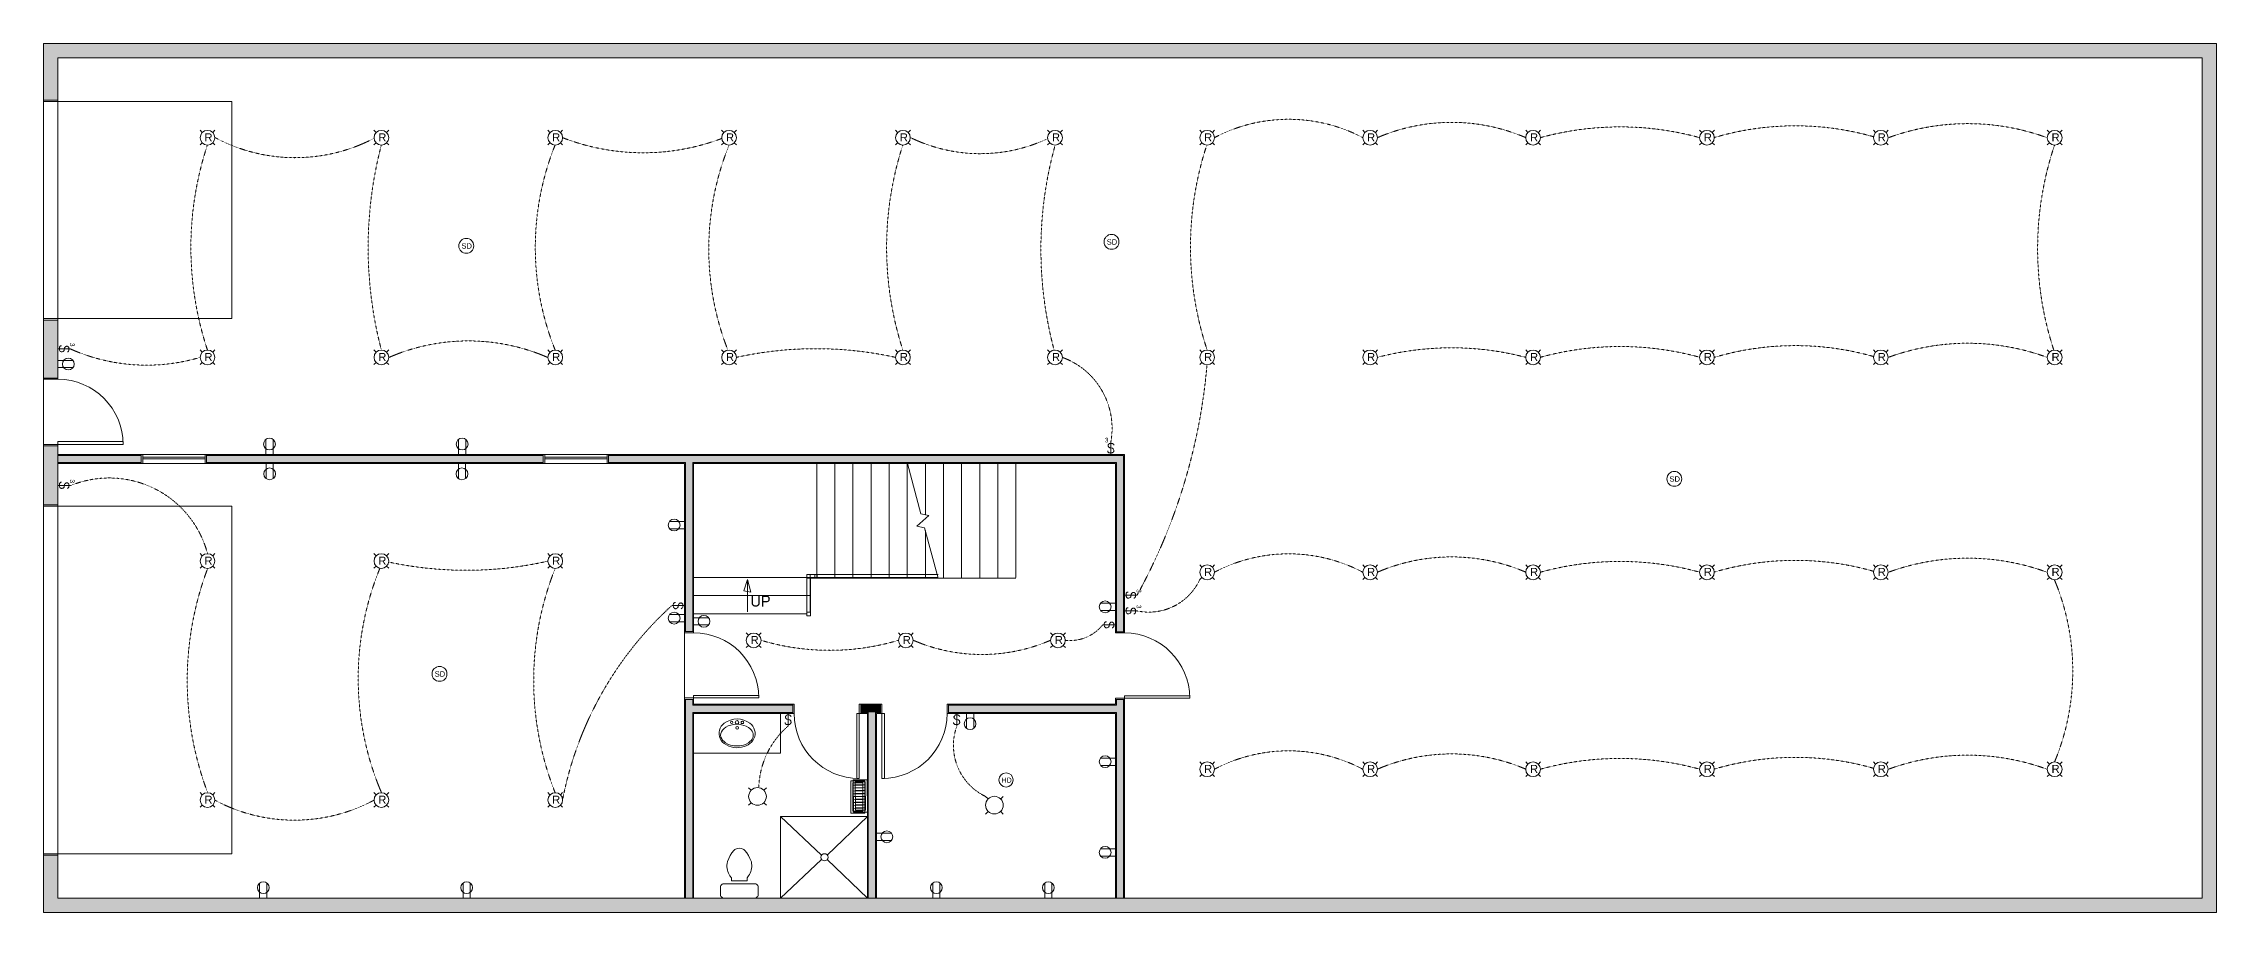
# Model space of a CAD drawing. Header units: inches. Extents: x 99 to 15695, y -7208 to 2559.
# Drawn here: x 10224 to 11424, y -6369 to -5889 of the extents above; entities that cross this region are included whole.
import ezdxf

# ---------------------------------------------------------------- set-up
doc = ezdxf.new("R2010")
doc.units = ezdxf.units.IN
doc.header["$LTSCALE"] = 96
doc.header["$MEASUREMENT"] = 0
doc.linetypes.add('DASHDOTX2', pattern=[2, 1, -0.5, 0, -0.5])
doc.layers.get('0').update_dxf_attribs({"lineweight": 5})
doc.layers.add('Common', color=4, linetype='Continuous', lineweight=5)
for name, color, linetype, lineweight, true_color in [('Electrical', 7, 'Continuous', 20, 0xff0a0a), ('Electrical line', 7, 'Continuous', 15, 0xff0a0a), ('Hatch', 7, 'Continuous', 0, 0x919191)]:
    doc.layers.add(name, color=color, linetype=linetype, lineweight=lineweight, true_color=true_color)
doc.styles.get("Standard").update_dxf_attribs({"font": 'arial.ttf'})

# ---------------------------------------------------------------- blocks, each defined once
blk = doc.blocks.new('Eleanor')
at = {"layer": 'Electrical', "transparency": 33554687}
for p, q in [((-3.5, 6.7), (-4.9, 8.1)), ((3.5, 6.7), (4.9, 8.1)), ((-4.9, -1.6), (-3.5, -0.2)), ((4.9, -1.6), (3.5, -0.2))]:
    blk.add_line(p, q, dxfattribs=at)
blk.add_circle((0, 3.3), 4.88, dxfattribs=at)
blk = doc.blocks.new('Single Pole')
at = {"layer": 'Electrical', "transparency": 33554687}
blk.add_line((0, 7), (0, 0), dxfattribs=at)
blk.add_lwpolyline([(1.7, 5), (1.7, 5.2), (1.7, 5.4), (1.6, 5.6), (1.5, 5.7), (1.3, 5.9), (1.3, 5.9), (1.2, 6), (1, 6.1), (0.6, 6.2), (0.2, 6.2), (-0.3, 6.2), (-0.7, 6.1), (-1, 6), (-1.1, 5.9), (-1.4, 5.7), (-1.5, 5.5), (-1.6, 5.3), (-1.7, 5.2), (-1.7, 5), (-1.7, 5), (-1.7, 4.8), (-1.6, 4.6), (-1.5, 4.2), (-1.3, 3.9), (-1.1, 3.7), (-1, 3.6), (-0.9, 3.6), (-0.7, 3.5), (0.6, 3.3), (0.7, 3.2), (0.8, 3.2), (0.8, 3.2), (1.1, 2.9), (1.3, 2.7), (1.4, 2.5), (1.4, 2.3), (1.5, 2.1), (1.5, 2), (1.5, 1.8), (1.4, 1.7), (1.3, 1.5), (1.2, 1.3), (0.9, 1.1), (0.8, 1), (0.6, 0.9), (0.3, 0.9), (-0.1, 0.8), (-0.5, 0.9), (-0.6, 0.9), (-0.9, 1), (-1.2, 1.2), (-1.4, 1.4), (-1.6, 1.6), (-1.7, 1.8)], dxfattribs=at)
blk = doc.blocks.new('Duplex')
at = {"layer": 'Electrical', "transparency": 33554687}
for p, q in [((-2.013801, 8.286915), (-2.013801, 0)), ((1.966968, 8.38058), (1.966968, 0))]:
    blk.add_line(p, q, dxfattribs=at)
blk.add_circle((0, 5.73454), 3.254864, dxfattribs=at)
blk = doc.blocks.new('Eyeball')
at = {"layer": 'Electrical', "transparency": 33554687}
for p, q in [((-2.9, 6.2), (-4.1, 7.4)), ((-4.1, -0.7), (-2.9, 0.5)), ((2.9, 6.2), (4.1, 7.4)), ((4.1, -0.7), (2.9, 0.5))]:
    blk.add_line(p, q, dxfattribs=at)
blk.add_circle((0, 3.3), 4.07, dxfattribs=at)
at = {"layer": 'Electrical', "transparency": 33554687, "insert": (-1.7, 1.3), "char_height": 4.419, "width": 4.463, "attachment_point": 7}
blk.add_mtext('\\fArial|b0|i0|c0|p0;R\\P', dxfattribs=at)
blk = doc.blocks.new('Three Way')
at = {"layer": 'Electrical', "transparency": 33554687}
blk.add_line((0.8, 0), (0.8, 7), dxfattribs=at)
blk.add_lwpolyline([(-0.9, 2), (-0.9, 1.8), (-0.9, 1.6), (-0.8, 1.4), (-0.7, 1.3), (-0.5, 1.1), (-0.5, 1.1), (-0.4, 1), (-0.2, 0.9), (0.1, 0.8), (0.6, 0.8), (1.1, 0.8), (1.5, 0.9), (1.8, 1), (1.9, 1.1), (2.2, 1.3), (2.3, 1.5), (2.4, 1.7), (2.5, 1.8), (2.5, 2), (2.5, 2), (2.5, 2.2), (2.4, 2.4), (2.3, 2.8), (2.1, 3.1), (1.9, 3.3), (1.8, 3.4), (1.7, 3.4), (1.5, 3.5), (0.2, 3.7), (0.1, 3.8), (0, 3.8), (-0.1, 3.8), (-0.3, 4.1), (-0.5, 4.3), (-0.6, 4.5), (-0.7, 4.7), (-0.7, 4.9), (-0.7, 5), (-0.7, 5.2), (-0.6, 5.3), (-0.5, 5.5), (-0.4, 5.7), (-0.1, 5.9), (0, 6), (0.2, 6.1), (0.5, 6.1), (0.9, 6.2), (1.2, 6.1), (1.4, 6.1), (1.7, 6), (2, 5.8), (2.2, 5.6), (2.4, 5.4), (2.5, 5.2)], dxfattribs=at)
at = {"layer": 'Electrical', "transparency": 33554687, "insert": (-2.5, 6.6), "char_height": 2.563, "width": 2.022, "attachment_point": 7}
blk.add_mtext('\\fArial|b0|i0|c0|p0;3\\P', dxfattribs=at)
blk = doc.blocks.new('Heat Detector')
at = {"layer": 'Electrical', "transparency": 33554687}
blk.add_circle((0, 2.7), 4.12, dxfattribs=at)
at = {"transparency": 33554687, "insert": (1.6, 0), "char_height": 3, "width": 6.06, "attachment_point": 7, "rotation": 90}
blk.add_mtext('\\fArial|b0|i0|c0|p0;HD\\P', dxfattribs=at)
blk = doc.blocks.new('Smoke Detector')
at = {"layer": 'Electrical', "transparency": 33554687}
blk.add_circle((0, 2.7), 4.12, dxfattribs=at)
at = {"layer": 'Electrical', "transparency": 33554687, "insert": (1.6, 0), "char_height": 3, "width": 5.82, "attachment_point": 7, "rotation": 90}
blk.add_mtext('\\fArial|b0|i0|c0|p0;SD\\P', dxfattribs=at)
blk = doc.blocks.new('Heat Register')
at = {"layer": 'Electrical'}
for p, q in [((-6.2, -1.1), (-6.3, -6.7)), ((-4.6, -1.1), (-4.6, -6.7)), ((-3, -1.1), (-3, -6.7)), ((-1.4, -1.1), (-1.4, -6.7)), ((0.3, -1.1), (0.2, -6.7)), ((1.8, -1.1), (1.7, -6.7)), ((3.4, -1.1), (3.3, -6.7)), ((5, -1.1), (4.9, -6.7)), ((6.6, -1.1), (6.5, -6.7))]:
    blk.add_line(p, q, dxfattribs=at)
for points in [[(-8.9, 0), (8.9, 0), (8.9, -7.8), (-8.9, -7.8)], [(-7.8, -1.1), (7.8, -1.1), (7.8, -6.7), (-7.8, -6.7)]]:
    blk.add_lwpolyline(points, close=True, dxfattribs=at)
blk = doc.blocks.new('air register')
at = {"layer": 'Electrical', "color": 160, "true_color": 0x2424ff}
for p, q in [((-6.1, -1.1), (-6.2, -6.7)), ((-4.5, -1.1), (-4.6, -6.7)), ((-2.9, -1.1), (-3, -6.7)), ((-1.3, -1.1), (-1.4, -6.7)), ((0.3, -1.1), (0.3, -6.7)), ((1.9, -1.1), (1.8, -6.7)), ((3.5, -1.1), (3.4, -6.7)), ((5.1, -1.1), (5, -6.7)), ((6.7, -1.1), (6.6, -6.7))]:
    blk.add_line(p, q, dxfattribs=at)
for points in [[(-8.8, 0), (9, 0), (9, -7.8), (-8.8, -7.8)], [(-7.7, -1.1), (7.9, -1.1), (7.9, -6.7), (-7.7, -6.7)]]:
    blk.add_lwpolyline(points, close=True, dxfattribs=at)

msp = doc.modelspace()

# ---------------------------------------------------------------- linework, layer by layer
at = {"layer": 'Electrical line', "linetype": 'DASHDOTX2', "ltscale": 0.0006, "transparency": 33554687}
for centre, radius, start, end in [((10911.6, -6018.7), 87.8, 62.203, 117.797), ((11001.6, -6036.3), 103.7, 66.758, 113.242), ((11094.6, -6100.9), 165.8, 74.6325, 105.3675), ((11191.4, -6092.2), 157.7, 74.1123, 106.4807), ((11286.6, -6060.8), 127.5, 69.8512, 110.1488), ((10485.2, -6001.7), 179.8, 161.6425, 198.3575), ((10363, -5858.2), 93.9, 241.8516, 297.6615), ((10626.4, -6001.7), 223.1, 165.2981, 194.7019), ((10647.3, -6001.7), 151.7, 158.0802, 201.9198), ((10555.2, -5826.4), 123, 248.768, 290.6265), ((10744.2, -6002.6), 152.8, 157.9012, 201.4069), ((10873.1, -6001.7), 183.5, 162.0303, 197.9697), ((10741.3, -5862.1), 87.8, 243.9301, 295.1406), ((10989.9, -6002.8), 215.1, 164.4524, 194.9783), ((11038, -6001.4), 180.6, 161.8471, 198.3807), ((11505.2, -6002.4), 180, 161.4337, 198.1076), ((10281, -5963.3), 103.4, 246.0326, 286.5741), ((10458.6, -6163.3), 110, 66.4694, 113.5306), ((10650.6, -6261.5), 203.9, 77.5576, 102.4424), ((11001.6, -6218.3), 161.2, 75.2864, 104.7136), ((11094.6, -6222.2), 165.8, 74.6325, 105.3675), ((11191.4, -6213.6), 157.7, 74.1123, 106.4807), ((11286.6, -6182.1), 127.5, 69.8512, 110.1488), ((10772.4, -6101.6), 41.7, 349.7768, 70.0049), ((10547.3, -6039.1), 320.4, 331.1536, 355.1041), ((10260.3, -6185.2), 56.2, 14.8359, 112.2363), ((10479.2, -6240.9), 175.8, 159.379, 200.621), ((10558.7, -6239.8), 160.9, 157.7514, 203.0531), ((10457.5, -5976.6), 203.4, 257.8394, 282.7939), ((10662.2, -6240.9), 167.5, 158.2941, 201.7059), ((10911.6, -6258.7), 87.8, 62.203, 117.797), ((11001.6, -6276.3), 103.7, 66.758, 113.242), ((11094.6, -6340.9), 165.8, 74.6325, 105.3675), ((11191.4, -6332.2), 157.7, 74.1123, 106.4807), ((11286.6, -6300.8), 127.5, 69.8512, 110.1488), ((10834.4, -6172.1), 31, 258.1485, 335.2697), ((11214, -6235.6), 130.6, 337.4282, 22.768), ((10702.3, -6343.9), 195.2, 132.2703, 169.0474), ((10790.9, -6195.8), 23, 263.2167, 321.5159), ((10658.2, -6091.5), 132.7, 253.3894, 286.6106), ((10742.2, -6131.2), 95.3, 246.5525, 293.4475), ((10665.5, -6301.3), 46.5, 130.6977, 178.5745), ((10757.8, -6276.7), 31.3, 160.0233, 244.3371), ((10911.6, -6367.5), 87.8, 62.203, 117.797), ((11001.6, -6385.1), 103.7, 66.758, 113.242), ((11094.6, -6449.7), 165.8, 74.6325, 105.3675), ((11191.4, -6441), 157.7, 74.1123, 106.4807), ((11286.6, -6409.6), 127.5, 69.8512, 110.1488), ((10362.6, -6225.1), 92.9, 241.7867, 298.2133)]:
    msp.add_arc(centre, radius, start, end, dxfattribs=at)
at = {"layer": 'Hatch', "transparency": 33554687}
for p, q in [((10224, -5920.3), (10224, -5889)), ((10232, -5889), (10224, -5889)), ((10232, -5889), (11416, -5889)), ((11424, -5889), (11416, -5889)), ((11424, -5889), (11424, -6369)), ((10232, -5897), (11416, -5897)), ((10232, -5920.3), (10232, -5897)), ((11416, -5897), (11416, -6361)), ((10224, -5920.3), (10224, -5921)), ((10224, -5920.3), (10232, -5920.3)), ((10224, -5920.3), (10232, -5920.3)), ((10224, -5921), (10232, -5921)), ((10224, -6041), (10224, -5921)), ((10232, -5920.3), (10232, -5921)), ((10232, -6041), (10232, -5921)), ((10232, -5921), (10328, -5921)), ((10328, -6041), (10328, -5921)), ((10224, -6041), (10224, -6041.8)), ((10224, -6041), (10232, -6041)), ((10224, -6041.8), (10232, -6041.8)), ((10224, -6073.8), (10224, -6041.8)), ((10224, -6041.8), (10232, -6041.8)), ((10232, -6041), (10232, -6041.8)), ((10232, -6041), (10328, -6041)), ((10232, -6073.8), (10232, -6041.8)), ((10224, -6073.8), (10224, -6074.5)), ((10224, -6073.8), (10232, -6073.8)), ((10224, -6073.8), (10232, -6073.8)), ((10224, -6074.5), (10232, -6074.5)), ((10224, -6110.5), (10224, -6074.5)), ((10232, -6073.8), (10232, -6074.5)), ((10224, -6110.5), (10224, -6111.3)), ((10224, -6110.5), (10232, -6110.5)), ((10224, -6111.3), (10232, -6111.3)), ((10224, -6143.8), (10224, -6111.3)), ((10224, -6111.3), (10232, -6111.3)), ((10232, -6108.8), (10268, -6108.8)), ((10232, -6108.8), (10232, -6110.5)), ((10232, -6110.5), (10232, -6111.3)), ((10232, -6110.5), (10268, -6110.5)), ((10232, -6143.8), (10232, -6111.3)), ((10232, -6116), (10278, -6116)), ((10232, -6116.5), (10278, -6116.5)), ((10232, -6116.5), (10232, -6120.5)), ((10268, -6110.5), (10268, -6108.8)), ((10278, -6116), (10314, -6116)), ((10278, -6116), (10278.8, -6116)), ((10278, -6121), (10278, -6116)), ((10278, -6116), (10278, -6121)), ((10278, -6116.5), (10278, -6120.5)), ((10278.8, -6121), (10278.8, -6116)), ((10278.8, -6117.6), (10313.3, -6117.6)), ((10278.8, -6118.4), (10313.3, -6118.4)), ((10313.3, -6116), (10314, -6116)), ((10313.3, -6121), (10313.3, -6116)), ((10314, -6121), (10314, -6116)), ((10314, -6116), (10500, -6116)), ((10314, -6116), (10314, -6121)), ((10314, -6116.5), (10500, -6116.5)), ((10314, -6116.5), (10314, -6120.5)), ((10500, -6116), (10536, -6116)), ((10500, -6116), (10500.8, -6116)), ((10500, -6121), (10500, -6116)), ((10500, -6116), (10500, -6121)), ((10500, -6116.5), (10500, -6120.5)), ((10500.8, -6121), (10500.8, -6116)), ((10500.8, -6117.6), (10535.3, -6117.6)), ((10500.8, -6118.4), (10535.3, -6118.4)), ((10535.3, -6116), (10536, -6116)), ((10535.3, -6121), (10535.3, -6116)), ((10536, -6121), (10536, -6116)), ((10536, -6116), (10821, -6116)), ((10536, -6116), (10536, -6121)), ((10536, -6116.5), (10816.5, -6116.5)), ((10536, -6116.5), (10536, -6120.5)), ((10820.5, -6116.5), (10816.5, -6116.5)), ((10820.5, -6116.5), (10820.5, -6213.9)), ((10821, -6116), (10821, -6213.9)), ((10232, -6120.5), (10278, -6120.5)), ((10232, -6121), (10278, -6121)), ((10278, -6121), (10314, -6121)), ((10278, -6121), (10278.8, -6121)), ((10313.3, -6121), (10314, -6121)), ((10314, -6120.5), (10500, -6120.5)), ((10314, -6121), (10500, -6121)), ((10500, -6121), (10536, -6121)), ((10500, -6121), (10500.8, -6121)), ((10535.3, -6121), (10536, -6121)), ((10536, -6120.5), (10578.5, -6120.5)), ((10536, -6121), (10578, -6121)), ((10578, -6121), (10578, -6213.8)), ((10578.5, -6120.5), (10578.5, -6213.8)), ((10582.5, -6120.5), (10816.5, -6120.5)), ((10582.5, -6120.5), (10582.5, -6213.8)), ((10583, -6121), (10816, -6121)), ((10583, -6121), (10583, -6213.8)), ((10661, -6121), (10651, -6121)), ((10651, -6121), (10651, -6184)), ((10671, -6121), (10661, -6121)), ((10661, -6121), (10661, -6184)), ((10681, -6121), (10671, -6121)), ((10671, -6121), (10671, -6184)), ((10691, -6121), (10681, -6121)), ((10681, -6121), (10681, -6184)), ((10701, -6121), (10691, -6121)), ((10691, -6121), (10691, -6184)), ((10711, -6121), (10701, -6121)), ((10701, -6121), (10701, -6184)), ((10718, -6121), (10711, -6121)), ((10711, -6121), (10711, -6149.3)), ((10721, -6121), (10721, -6184)), ((10731, -6121), (10731, -6184)), ((10741, -6121), (10741, -6184)), ((10751, -6121), (10751, -6184)), ((10761, -6121), (10761, -6184)), ((10816, -6121), (10816, -6213.9)), ((10816.5, -6120.5), (10816.5, -6213.9)), ((10224, -6143.8), (10224, -6144.5)), ((10224, -6143.8), (10232, -6143.8)), ((10224, -6143.8), (10232, -6143.8)), ((10232, -6143.8), (10232, -6144.5)), ((10224, -6144.5), (10232, -6144.5)), ((10224, -6336.5), (10224, -6144.5)), ((10232, -6336.5), (10232, -6144.5)), ((10232, -6144.5), (10328, -6144.5)), ((10328, -6336.5), (10328, -6144.5)), ((10711, -6158.1), (10711, -6184)), ((10583, -6184), (10583, -6194)), ((10583, -6184), (10647.3, -6184)), ((10610.7, -6191.3), (10612.7, -6185)), ((10614.7, -6192), (10610.7, -6191.3)), ((10612.7, -6203), (10612.7, -6185)), ((10612.7, -6185), (10614.7, -6192)), ((10647.3, -6194), (10647.3, -6184)), ((10651, -6184), (10661, -6184)), ((10661, -6184), (10671, -6184)), ((10671, -6184), (10681, -6184)), ((10681, -6184), (10691, -6184)), ((10691, -6184), (10701, -6184)), ((10701, -6184), (10711, -6184)), ((10711, -6184), (10718, -6184)), ((10718, -6184.3), (10761, -6184.3)), ((10583, -6194), (10583, -6204)), ((10583, -6194), (10647.3, -6194)), ((10647.3, -6203.2), (10647.3, -6194)), ((10578, -6213.8), (10578, -6214.5)), ((10578, -6213.8), (10583, -6213.8)), ((10583, -6213.8), (10578, -6213.8)), ((10578, -6214.5), (10583, -6214.5)), ((10578, -6214.5), (10578, -6250.5)), ((10582.5, -6213.8), (10578.5, -6213.8)), ((10583, -6204), (10645.6, -6204)), ((10583, -6213.8), (10583, -6214.5)), ((10816, -6214.6), (10816, -6213.9)), ((10821, -6213.9), (10816, -6213.9)), ((10821, -6213.9), (10816, -6213.9)), ((10821, -6214.6), (10816, -6214.6)), ((10820.5, -6213.9), (10816.5, -6213.9)), ((10821, -6214.6), (10821, -6213.9)), ((10578, -6250.5), (10578, -6251.3)), ((10578, -6250.5), (10583, -6250.5)), ((10578, -6251.3), (10583, -6251.3)), ((10583, -6251.3), (10578, -6251.3)), ((10578, -6251.3), (10578, -6361)), ((10582.5, -6251.3), (10578.5, -6251.3)), ((10578.5, -6251.3), (10578.5, -6361)), ((10582.5, -6251.3), (10582.5, -6254.5)), ((10583, -6249.1), (10619, -6249.1)), ((10583, -6249.1), (10583, -6250.5)), ((10583, -6250.5), (10583, -6251.3)), ((10583, -6250.5), (10619, -6250.5)), ((10583, -6251.3), (10583, -6254)), ((10619, -6250.5), (10619, -6249.1)), ((10816, -6251.4), (10816, -6250.6)), ((10821, -6250.6), (10816, -6250.6)), ((10821, -6251.4), (10816, -6251.4)), ((10821, -6251.4), (10816, -6251.4)), ((10816, -6251.4), (10816, -6254)), ((10820.5, -6251.4), (10816.5, -6251.4)), ((10816.5, -6251.4), (10816.5, -6254.5)), ((10820.5, -6251.4), (10820.5, -6361)), ((10821, -6249.3), (10857, -6249.3)), ((10821, -6249.3), (10821, -6250.6)), ((10821, -6251.4), (10821, -6250.6)), ((10821, -6250.6), (10857, -6250.6)), ((10821, -6251.4), (10821, -6361)), ((10857, -6250.6), (10857, -6249.3)), ((10582.5, -6254.5), (10637.8, -6254.5)), ((10582.5, -6258.5), (10582.5, -6361)), ((10582.5, -6258.5), (10637.8, -6258.5)), ((10583, -6254), (10637.8, -6254)), ((10583, -6259), (10583, -6361)), ((10583, -6259), (10637.8, -6259)), ((10638.5, -6254), (10637.8, -6254)), ((10637.8, -6254), (10637.8, -6259)), ((10637.8, -6254), (10637.8, -6259)), ((10637.8, -6254.5), (10637.8, -6258.5)), ((10638.5, -6259), (10637.8, -6259)), ((10638.5, -6254), (10638.5, -6259)), ((10673.1, -6259), (10673.1, -6295)), ((10673.1, -6259), (10674.5, -6259)), ((10675.3, -6254), (10674.5, -6254)), ((10674.5, -6254), (10674.5, -6259)), ((10675.3, -6259), (10674.5, -6259)), ((10674.5, -6259), (10674.5, -6295)), ((10675.3, -6254), (10675.3, -6259)), ((10675.3, -6254), (10686.3, -6254)), ((10675.3, -6254), (10675.3, -6259)), ((10675.3, -6254.5), (10686.3, -6254.5)), ((10675.3, -6254.5), (10675.3, -6258.5)), ((10675.3, -6258.5), (10679.5, -6258.5)), ((10675.3, -6259), (10679, -6259)), ((10679, -6259), (10679, -6361)), ((10679.5, -6258.5), (10679.5, -6361)), ((10683.5, -6258.5), (10686.3, -6258.5)), ((10683.5, -6258.5), (10683.5, -6361)), ((10684, -6259), (10686.3, -6259)), ((10684, -6259), (10684, -6361)), ((10687, -6254), (10686.3, -6254)), ((10686.3, -6254), (10686.3, -6259)), ((10686.3, -6254), (10686.3, -6259)), ((10686.3, -6254.5), (10686.3, -6258.5)), ((10687, -6259), (10686.3, -6259)), ((10687, -6254), (10687, -6259)), ((10687, -6259), (10687, -6295)), ((10688.4, -6259), (10687, -6259)), ((10688.4, -6259), (10688.4, -6295)), ((10723.8, -6254), (10723, -6254)), ((10723, -6254), (10723, -6259)), ((10723.8, -6259), (10723, -6259)), ((10723.8, -6254), (10723.8, -6259)), ((10723.8, -6254), (10816, -6254)), ((10723.8, -6254), (10723.8, -6259)), ((10723.8, -6254.5), (10816.5, -6254.5)), ((10723.8, -6254.5), (10723.8, -6258.5)), ((10723.8, -6258.5), (10816.5, -6258.5)), ((10723.8, -6259), (10816, -6259)), ((10816, -6259), (10816, -6361)), ((10816.5, -6258.5), (10816.5, -6361)), ((10674.5, -6295), (10673.1, -6295)), ((10687, -6295), (10688.4, -6295)), ((10224, -6336.5), (10224, -6337.3)), ((10224, -6336.5), (10232, -6336.5)), ((10224, -6337.3), (10232, -6337.3)), ((10224, -6369), (10224, -6337.3)), ((10224, -6337.3), (10232, -6337.3)), ((10232, -6336.5), (10232, -6337.3)), ((10232, -6336.5), (10328, -6336.5)), ((10232, -6361), (10232, -6337.3)), ((10224, -6369), (10232, -6369)), ((11416, -6361), (10232, -6361)), ((11416, -6369), (10232, -6369)), ((10578.5, -6361), (10582.5, -6361)), ((10679.5, -6361), (10683.5, -6361)), ((10816.5, -6361), (10820.5, -6361)), ((11416, -6369), (11424, -6369))]:
    msp.add_line(p, q, dxfattribs=at)
for points in [[(10583, -6184), (10583, -6121), (10651, -6121), (10651, -6184)], [(10645.6, -6205.2), (10645.6, -6184), (10647.6, -6184), (10647.6, -6205.2)], [(10651.3, -6184.3), (10647.3, -6184.3), (10647.3, -6182.3), (10651.3, -6182.3)], [(10647.6, -6205.2), (10645.6, -6205.2), (10645.6, -6203.2), (10647.6, -6203.2)], [(10609.3, -6264), (10609.3, -6264.4), (10609.5, -6264.6), (10609.8, -6264.7), (10610.1, -6264.7), (10610.4, -6264.6), (10610.6, -6264.4), (10610.7, -6264), (10610.6, -6263.7), (10610.4, -6263.5), (10610.1, -6263.3), (10609.8, -6263.3), (10609.5, -6263.5), (10609.3, -6263.7)], [(10679, -6316), (10679, -6361), (10631, -6361), (10631, -6316)]]:
    msp.add_lwpolyline(points, close=True, dxfattribs=at)
for points in [[(10661, -6121), (10671, -6121), (10681, -6121), (10691, -6121), (10701, -6121), (10701.1, -6121), (10708.5, -6148.8), (10712.9, -6149.7), (10706.2, -6155.6), (10710.6, -6156.5), (10718, -6184.3), (10711.8, -6184.3), (10711, -6184.3), (10709.8, -6184.3), (10701, -6184.3), (10691, -6184.3), (10681, -6184.3), (10671, -6184.3), (10661, -6184.3), (10651.3, -6184.3), (10650, -6184.3), (10645.6, -6184.3), (10645.6, -6182.3), (10651, -6182.3), (10651, -6121), (10651, -6121), (10661, -6121)], [(10650, -6182.3), (10718, -6182.3)], [(10718, -6184.3), (10650, -6184.3), (10650, -6182.3)], [(10631, -6259), (10631, -6281), (10583, -6281), (10583, -6259)], [(10599.9, -6264.4), (10599.1, -6265.2), (10598.3, -6266.1), (10597.7, -6267.1)], [(10598.6, -6273.2), (10599.2, -6274), (10599.9, -6274.6), (10600.6, -6275.3)], [(10600.6, -6275.2), (10602, -6276), (10603.4, -6276.5)], [(10610.5, -6276.5), (10612, -6276), (10613.3, -6275.2)], [(10610.9, -6277.4), (10612, -6276.9), (10613.1, -6276.4), (10614.1, -6275.7)], [(10615.3, -6273.2), (10615.7, -6272.5), (10615.9, -6271.8), (10615.9, -6271), (10615.9, -6270.3), (10615.7, -6269.5), (10615.3, -6268.9), (10614.8, -6268.1), (10614.1, -6267.4), (10613.3, -6266.8)], [(10613.3, -6275.3), (10614.1, -6274.6), (10614.8, -6274), (10615.3, -6273.2)], [(10616.3, -6267.1), (10615.7, -6266.1), (10614.9, -6265.2), (10614.1, -6264.4)], [(10603.4, -6276.6), (10605.2, -6276.9), (10607, -6277), (10608.8, -6276.9), (10610.5, -6276.6)], [(10631, -6316), (10653.6, -6337.3)], [(10679, -6316), (10656.8, -6337.3)], [(10605.7, -6334.2), (10605.2, -6334.7), (10604.1, -6336.1), (10603.2, -6337.6), (10602.4, -6339.2), (10601.7, -6340.8)], [(10615, -6342), (10614.9, -6341.1), (10614.1, -6339.2), (10613.3, -6337.6), (10612.4, -6336.1), (10611.3, -6334.7), (10610.8, -6334.2)], [(10601.8, -6340.8), (10601.5, -6342)], [(10653.6, -6339.7), (10631, -6361)], [(10656.8, -6339.7), (10679, -6361)], [(10616.7, -6361), (10617.3, -6361), (10617.7, -6360.8), (10618.1, -6360.4), (10618.4, -6360.1), (10618.7, -6359.6), (10618.7, -6359), (10618.7, -6355), (10618.7, -6354.5), (10618.4, -6354.1), (10618.1, -6353.7), (10617.7, -6353.3), (10617.3, -6353.1), (10616.7, -6353.1), (10599.8, -6353.1), (10599.2, -6353.1), (10598.8, -6353.3), (10598.4, -6353.7), (10598.1, -6354.1), (10597.8, -6354.6), (10597.8, -6359), (10597.9, -6359.6), (10598.1, -6360.1), (10598.4, -6360.4), (10598.8, -6360.8), (10599.2, -6361), (10599.8, -6361), (10616.7, -6361)], [(10603.1, -6348.8), (10603.9, -6349.8), (10603.9, -6351.5), (10612.6, -6351.5), (10612.6, -6349.8), (10613.4, -6348.8)]]:
    msp.add_lwpolyline(points, dxfattribs=at)
for centre, radius in [((10604.1, -6264), 0.637), ((10607, -6264), 0.969), ((10607.1, -6267), 0.798), ((10655.3, -6338.5), 1.99)]:
    msp.add_circle(centre, radius, dxfattribs=at)
for centre, radius, start, end in [((10232, -6110.5), 36, 0, 90), ((10583, -6250.5), 36, 0, 90), ((10821, -6250.6), 36, 0, 90), ((10607, -6273.9), 11.8, 53.2594, 126.7406), ((10674.5, -6259), 36, 180, 270), ((10687, -6259), 36, 270, 0), ((10604.1, -6270.1), 6.99, 154.9653, 233.609), ((10607, -6266.4), 11.6, 232.6761, 289.5796), ((10610, -6270.1), 6.96, 306.1908, 25.2349)]:
    msp.add_arc(centre, radius, start, end, dxfattribs=at)
msp.add_ellipse((10606.8, -6270.9), major_axis=(-8.84, -0.18), ratio=0.664092, start_param=3.873962, end_param=6.643025, dxfattribs=at)
for points in [[(10610.8, -6334.2), (10608.9, -6333.1), (10607.6, -6333.1), (10605.7, -6334.2)], [(10601.5, -6342), (10601.1, -6344.3), (10601.8, -6346.9), (10603.1, -6348.8)], [(10613.4, -6348.8), (10614.8, -6346.9), (10615.4, -6344.3), (10615, -6342)]]:
    msp.add_open_spline(points, degree=3, dxfattribs=at)
for points in [[(10224, -5920.3), (10224, -5889), (10232, -5920.3), (10232, -5889)], [(10232, -5889), (11416, -5889), (10232, -5897), (11416, -5897)], [(11424, -5889), (11424, -6369), (11416, -5889), (11416, -6369)], [(10224, -6073.8), (10224, -6041.8), (10232, -6073.8), (10232, -6041.8)], [(10224, -6143.8), (10224, -6111.3), (10232, -6143.8), (10232, -6111.3)], [(10232, -6116.5), (10278, -6116.5), (10232, -6120.5), (10278, -6120.5)], [(10314, -6116.5), (10500, -6116.5), (10314, -6120.5), (10500, -6120.5)], [(10536, -6116.5), (10816.5, -6116.5), (10536, -6120.5), (10816.5, -6120.5)], [(10820.5, -6116.5), (10820.5, -6213.9), (10816.5, -6116.5), (10816.5, -6213.9)], [(10582.5, -6120.5), (10582.5, -6213.8), (10578.5, -6120.5), (10578.5, -6213.8)], [(10582.5, -6251.3), (10582.5, -6361), (10578.5, -6251.3), (10578.5, -6361)], [(10820.5, -6251.4), (10820.5, -6361), (10816.5, -6251.4), (10816.5, -6361)], [(10582.5, -6254.5), (10637.8, -6254.5), (10582.5, -6258.5), (10637.8, -6258.5)], [(10675.3, -6254.5), (10686.3, -6254.5), (10675.3, -6258.5), (10686.3, -6258.5)], [(10683.5, -6258.5), (10683.5, -6361), (10679.5, -6258.5), (10679.5, -6361)], [(10723.8, -6254.5), (10816.5, -6254.5), (10723.8, -6258.5), (10816.5, -6258.5)], [(10224, -6369), (10224, -6337.3), (10232, -6369), (10232, -6337.3)], [(11416, -6369), (10232, -6369), (11416, -6361), (10232, -6361)]]:
    msp.add_solid(points, dxfattribs=at)

# ---------------------------------------------------------------- block references
at = {"layer": 'Common'}
for name, p, rotation in [('air register', (10669.8, -6305.3), 90), ('Heat Register', (10679, -6304.6), 270.815231127416)]:
    msp.add_blockref(name, p, dxfattribs=dict(at, rotation=rotation))
at = {"layer": 'Electrical', "color": 0, "linetype": 'Continuous', "lineweight": 0, "transparency": 33554687}
for name, p in [('Eyeball', (10314.6, -5944.4)), ('Eyeball', (10410.6, -5944.4)), ('Eyeball', (10506.6, -5944.4)), ('Eyeball', (10602.6, -5944.4)), ('Eyeball', (10698.6, -5944.4)), ('Eyeball', (10782.6, -5944.4)), ('Eyeball', (10866.6, -5944.4)), ('Eyeball', (10956.6, -5944.4)), ('Eyeball', (11046.6, -5944.4)), ('Eyeball', (11142.6, -5944.4)), ('Eyeball', (11238.6, -5944.4)), ('Eyeball', (11334.6, -5944.4)), ('Eyeball', (10314.6, -6065.7)), ('Eyeball', (10410.6, -6065.7)), ('Eyeball', (10506.6, -6065.7)), ('Eyeball', (10602.6, -6065.7)), ('Eyeball', (10698.6, -6065.7)), ('Eyeball', (10782.6, -6065.7)), ('Eyeball', (10866.6, -6065.7)), ('Eyeball', (10956.6, -6065.7)), ('Eyeball', (11046.6, -6065.7)), ('Eyeball', (11142.6, -6065.7)), ('Eyeball', (11238.6, -6065.7)), ('Eyeball', (11334.6, -6065.7)), ('Duplex', (10348.8, -6116)), ('Duplex', (10455.2, -6116)), ('Three Way', (10812.6, -6116)), ('Eyeball', (10314.6, -6178.2)), ('Eyeball', (10410.6, -6178.2)), ('Eyeball', (10506.6, -6178.2)), ('Eyeball', (10866.6, -6184.4)), ('Eyeball', (10956.6, -6184.4)), ('Eyeball', (11046.6, -6184.4)), ('Eyeball', (11142.6, -6184.4)), ('Eyeball', (11238.6, -6184.4)), ('Eyeball', (11334.6, -6184.4)), ('Eyeball', (10616.2, -6222)), ('Eyeball', (10700.2, -6222)), ('Eyeball', (10784.2, -6222)), ('Eyeball', (10866.6, -6293.2)), ('Eyeball', (10956.6, -6293.2)), ('Eyeball', (11046.6, -6293.2)), ('Eyeball', (11142.6, -6293.2)), ('Eyeball', (11238.6, -6293.2)), ('Eyeball', (11334.6, -6293.2)), ('Eyeball', (10314.6, -6310.2)), ('Eyeball', (10410.6, -6310.2)), ('Eyeball', (10506.6, -6310.2)), ('Eleanor', (10618.3, -6308.2)), ('Eleanor', (10749.1, -6313)), ('Duplex', (10345.4, -6361)), ('Duplex', (10457.7, -6361)), ('Duplex', (10717.1, -6361)), ('Duplex', (10778.9, -6361))]:
    msp.add_blockref(name, p, dxfattribs=at)
at = {"layer": 'Electrical', "color": 0, "transparency": 33554687, "rotation": 270}
for p in [(10454.8, -6000.8), (10811.1, -5998.6), (11121.9, -6129.5), (10440, -6237.2)]:
    msp.add_blockref('Smoke Detector', p, dxfattribs=at)
at = {"layer": 'Electrical', "color": 0, "linetype": 'Continuous', "lineweight": 0, "transparency": 33554687}
for name, p, rotation in [('Three Way', (10232, -6056.9), 270), ('Duplex', (10232, -6066.1), 269.9999999999948), ('Three Way', (10232, -6132.3), 270), ('Duplex', (10348.9, -6121), 179.9999999999948), ('Duplex', (10455.1, -6121), 179.9999999999948), ('Duplex', (10578, -6155), 89.99999999999483), ('Three Way', (10821, -6192.9), 270), ('Duplex', (10578, -6206.4), 89.99999999999483), ('Single Pole', (10578, -6199.5), 89.99999999999999), ('Duplex', (10816, -6200.2), 89.99999999999483), ('Three Way', (10821, -6201.6), 270), ('Duplex', (10583, -6208.2), 269.9999999999948), ('Single Pole', (10816, -6210.1), 89.99999999999999), ('Single Pole', (10635.2, -6259), 180), ('Single Pole', (10728.3, -6259), 180), ('Duplex', (10735.7, -6259), 179.9999999999948), ('Duplex', (10816, -6285.7), 89.99999999999483), ('Duplex', (10684, -6327.2), 269.9999999999948), ('Duplex', (10816, -6335.8), 89.99999999999483)]:
    msp.add_blockref(name, p, dxfattribs=dict(at, rotation=rotation))
at = {"layer": 'Electrical', "color": 0, "transparency": 33554687, "xscale": 0.9465289694423443, "yscale": 0.9465289694423443, "zscale": 0.9465289694423443, "rotation": 270}
msp.add_blockref('Heat Detector', (10753, -6295.8), dxfattribs=at)

# ---------------------------------------------------------------- texts
at = {"layer": 'Hatch', "transparency": 33554687, "insert": (10614.4, -6200.1), "char_height": 6, "width": 15.84, "attachment_point": 7}
msp.add_mtext('\\fChief Blueprint|b0|i0|c0|p0;UP', dxfattribs=at)

doc.saveas('drawing.dxf')
